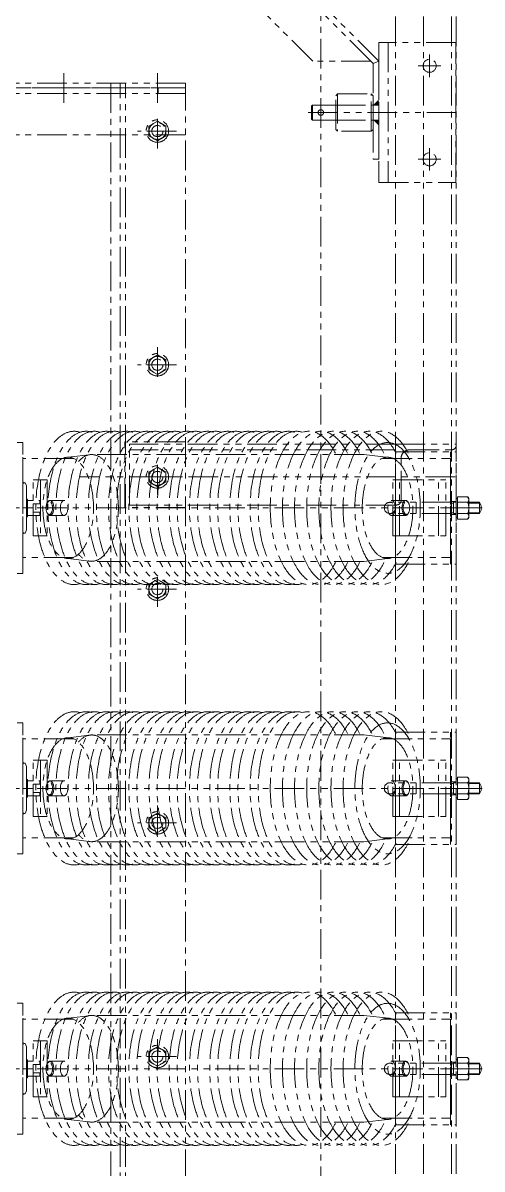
# Model space of a CAD drawing. Header units: millimetres. Extents: x -243837 to -5443, y 40 to 285140.
# Drawn here: x -190829 to -190337, y 79884 to 81110 of the extents above; entities that cross this region are included whole.
import ezdxf

# ---------------------------------------------------------------- set-up
doc = ezdxf.new("R2010")
doc.units = ezdxf.units.MM
doc.linetypes.add('PHANTOM', pattern=[63.5, 31.75, -6.35, 6.35, -6.35, 6.35, -6.35])
doc.layers.add('PHANTAM', color=21, linetype='PHANTOM', lineweight=0)
doc.layers.add('R-OBJECT', color=2, linetype='Continuous', lineweight=20)

# ---------------------------------------------------------------- blocks, each defined once
blk = doc.blocks.new('DDFDFDFFSDF')
at = {"layer": 'PHANTAM'}
for p, q in [((500, -210.9, 165.9), (500, 4894.7, 172.2)), ((580, 574.9, 166.1), (580, 4894.7, 170.8)), ((610, 574.9, 166.1), (610, 4894.7, 170.8)), ((640, 574.9, -0.7), (640, 4894.7, 4)), ((645, 574.9, 166.1), (645, 4894.7, 170.8)), ((562, 4051.4, -51.7), (0, 4613.4, -51.7)), ((553.5, 4051.4, -51.7), (0, 4604.9, -51.7)), ((491.3, 4051.4, -51.7), (0, 4542.6, -51.7)), ((644.5, 4071.4, -51.7), (562, 4071.4, -51.7)), ((562, 4071.4, -51.7), (562, 3921.4, -51.7)), ((572, 4071.4, -51.7), (572, 3921.4, -51.7)), ((644.5, 3921.4, -51.7), (644.5, 4071.4, -51.7)), ((553.5, 4051.4, -51.7), (491.3, 4051.4, -51.7)), ((553.5, 4051.4, -51.7), (556, 4048.9, -51.7)), ((562, 4051.4, -51.7), (556, 4048.9, -51.7)), ((556, 4048.9, -51.7), (556, 3946.4, -51.7)), ((562, 3946.4, -51.7), (562, 4051.4, -51.7)), ((616.5, 4034.3, -51.7), (616.5, 4058.4, -51.7)), ((225, 4006.7, 4810.8), (225, 4043.7, 4810.8)), ((325, 4006.7, 4810.8), (325, 4043.7, 4810.8)), ((628.6, 4046.4, -51.7), (604.4, 4046.4, -51.7)), ((355, 4027.7, 4549.3), (-355, 4027.7, 3998)), ((355, 4027.7, 4824.9), (-355, 4027.7, 4824.9)), ((355, 4022.7, 4549.3), (-355, 4022.7, 3998)), ((-355, 4022.7, 4824.9), (355, 4022.7, 4824.9)), ((225, 4022.7, 4810.8), (225, 4016.7, 4810.8)), ((275, 4027.7, 3889.1), (275, 1154.1, 10120.6)), ((285, 1154.1, 5494), (285, 4027.7, -737.5)), ((291, 1154.1, 3328.3), (291, 4027.7, -2903.2)), ((326, 4022.7, 4810.8), (326, 4016.7, 4810.8)), ((355, 1648.9, 6939.8), (355, 4027.7, 4507)), ((355, 4022.7, 4824.9), (355, 4027.7, 4824.9)), ((355, 4016.7, 3998), (-355, 4016.7, 3998)), ((516, 4014.4, -51.7), (518, 4016.4, -51.7)), ((516, 3978.4, -51.7), (516, 4014.4, -51.7)), ((518, 4016.4, -51.7), (518, 3976.4, -51.7)), ((518, 4016.4, -51.7), (554, 4016.4, -51.7)), ((554, 3976.4, -51.7), (554, 4016.4, -51.7)), ((554, 4016.4, -51.7), (556, 4014.4, -51.7)), ((556, 4014.4, -51.7), (556, 3978.4, -51.7)), ((490, 4003.4, -51.7), (491, 4004.4, -51.7)), ((490, 3989.4, -51.7), (490, 4003.4, -51.7)), ((491, 3988.4, -51.7), (491, 4004.4, -51.7)), ((491, 4004.4, -51.7), (516, 4004.4, -51.7)), ((500, 3985.9, -51.7), (500, 4006.8, -51.7)), ((516, 4004.4, -51.7), (556, 4004.4, -51.7)), ((556, 4004.4, -51.7), (562, 4004.4, -51.7)), ((562, 4004.4, -51.7), (562, 3988.4, -51.7)), ((325, 3987, 3998), (316, 3981.8, 3998)), ((325, 3957.8, 3998), (325, 3993.6, 3998)), ((325, 3987, 3998), (334, 3981.8, 3998)), ((486.6, 3996.4, -51.7), (650.2, 3996.4, -51.7)), ((491, 3988.4, -51.7), (490, 3989.4, -51.7)), ((516, 3988.4, -51.7), (491, 3988.4, -51.7)), ((516, 3988.4, -51.7), (556, 3988.4, -51.7)), ((562, 3988.4, -51.7), (556, 3988.4, -51.7)), ((345.6, 3976.6, 3998), (303.6, 3976.6, 3998)), ((316, 3981.8, 3998), (316, 3971.4, 3998)), ((334, 3981.8, 3998), (334, 3971.4, 3998)), ((518, 3976.4, -51.7), (516, 3978.4, -51.7)), ((554, 3976.4, -51.7), (518, 3976.4, -51.7)), ((556, 3978.4, -51.7), (554, 3976.4, -51.7)), ((355, 3972.7, 3998), (-355, 3972.7, 3998)), ((325, 3966.2, 3998), (316, 3971.4, 3998)), ((325, 3966.2, 3998), (334, 3971.4, 3998)), ((616.5, 3958.4, -51.7), (616.5, 3934.3, -51.7)), ((556, 3946.4, -51.7), (562, 3946.4, -51.7)), ((628.6, 3946.4, -51.7), (604.4, 3946.4, -51.7)), ((562, 3921.4, -51.7), (644.5, 3921.4, -51.7)), ((325, 3745.4, 3998), (325, 3709.6, 3998)), ((325, 3737, 3998), (316, 3731.8, 3998)), ((316, 3721.4, 3998), (316, 3731.8, 3998)), ((325, 3737, 3998), (334, 3731.8, 3998)), ((334, 3721.4, 3998), (334, 3731.8, 3998)), ((345.6, 3726.6, 3998), (303.6, 3726.6, 3998)), ((325, 3716.2, 3998), (316, 3721.4, 3998)), ((325, 3716.2, 3998), (334, 3721.4, 3998)), ((175, 3643.4, 170.3), (181, 3643.4, 170.3)), ((181, 3503.4, 170.3), (181, 3643.4, 170.3)), ((355, 3644, 8473.9), (290, 3644, 8392.1)), ((290, 3574, 5153.4), (290, 3644, 5153.4)), ((254.7, 3630.5, 170.3), (229.5, 3627.6, 170.3)), ((546.2, 3630.5, 170.3), (254.7, 3630.5, 170.3)), ((580, 3641.5, 6713.9), (295, 3641.5, 8384.2)), ((295, 3576.5, 5153.4), (295, 3641.5, 5153.4)), ((580, 3635.5, 6771.8), (295, 3635.5, 8423.2)), ((546.2, 3630.5, 170.3), (573, 3627.5, 170.3)), ((580, 3641.5, 7164.9), (645, 3641.5, 7164.9)), ((580, 3576.5, 7164.9), (580, 3641.5, 7164.9)), ((580, 3626.4, 170.3), (580, 3633.4, 170.3)), ((580, 3633.4, 170.3), (645, 3633.4, 170.3)), ((595, 3635.5, 7164.9), (640, 3635.5, 7164.9)), ((639, 3513.4, 170.3), (639, 3633.4, 170.3)), ((645, 3641.5, 7164.9), (645, 3640.5, 7164.9)), ((645, 3513.4, 170.3), (645, 3633.4, 170.3)), ((181, 3627.6, 170.3), (181, 3519.2, 170.3)), ((235.1, 3626.4, 170.3), (181, 3626.4, 170.3)), ((325, 3587.8, 10178.4), (325, 3623.5, 10178.4)), ((565.9, 3626.4, 170.3), (639, 3626.4, 170.3)), ((580, 3520.4, 170.3), (580, 3626.4, 170.3)), ((586, 3581.5, 7164.9), (586, 3626.5, 7164.9)), ((639, 3626.4, 170.3), (639, 3520.4, 170.3)), ((644, 3606.5, 6676), (241.4, 3606.5, 8210.2)), ((345.6, 3606.5, 10178.4), (303.6, 3606.5, 10178.4)), ((325, 3617, 10178.4), (316, 3611.7, 10178.4)), ((316, 3611.7, 10178.4), (316, 3601.3, 10178.4)), ((325, 3617, 10178.4), (334, 3611.7, 10178.4)), ((334, 3611.7, 10178.4), (334, 3601.3, 10178.4)), ((181, 3601.2, 170.3), (183.1, 3600.4, 170.3)), ((181, 3599.7, 170.3), (183.1, 3600.4, 170.3)), ((181, 3599.7, 170.3), (183.4, 3600.4, 170.3)), ((184.9, 3596.9, 170.3), (183.4, 3600.4, 170.3)), ((184.9, 3581.4, 170.3), (184.9, 3596.9, 170.3)), ((192, 3603.4, 170.3), (200, 3603.4, 170.3)), ((192, 3543.4, 170.3), (192, 3603.4, 170.3)), ((200, 3603.4, 170.3), (206.9, 3603.4, 170.3)), ((200, 3603.4, 170.3), (200, 3543.4, 170.3)), ((206.9, 3603.4, 170.3), (206.9, 3543.4, 170.3)), ((325, 3596.1, 10178.4), (316, 3601.3, 10178.4)), ((325, 3596.1, 10178.4), (334, 3601.3, 10178.4)), ((577.2, 3543.4, 170.3), (577.2, 3603.4, 170.3)), ((577.2, 3603.4, 170.3), (634, 3603.4, 170.3)), ((584.1, 3543.4, 170.3), (584.1, 3603.4, 170.3)), ((626, 3543.4, 170.3), (626, 3603.4, 170.3)), ((634, 3543.4, 170.3), (634, 3603.4, 170.3)), ((186, 3582.9, 170.3), (184.9, 3582.9, 170.3)), ((184.9, 3563.8, 170.3), (184.9, 3582.9, 170.3)), ((186, 3581.4, 170.3), (184.9, 3582.5, 170.3)), ((186, 3580.7, 170.3), (184.9, 3581.8, 170.3)), ((184.9, 3565.4, 170.3), (184.9, 3581.4, 170.3)), ((185.5, 3580.5, 170.3), (184.9, 3581.1, 170.3)), ((186, 3580.5, 170.3), (184.9, 3580.5, 170.3)), ((186, 3582.1, 170.3), (185.2, 3582.9, 170.3)), ((186, 3582.8, 170.3), (185.9, 3582.9, 170.3)), ((186, 3563.8, 170.3), (186, 3582.9, 170.3)), ((186, 3565.4, 170.3), (186, 3581.4, 170.3)), ((192, 3581.4, 170.3), (186, 3581.4, 170.3)), ((199, 3581.4, 170.3), (198, 3581.4, 170.3)), ((198, 3581.4, 170.3), (199, 3581.4, 170.3)), ((199, 3581.4, 170.3), (199, 3577.9, 170.3)), ((200, 3580.4, 170.3), (199, 3581.4, 170.3)), ((199, 3581.4, 170.3), (200, 3580.4, 170.3)), ((199, 3577.9, 170.3), (199, 3581.4, 170.3)), ((225.1, 3581.4, 170.3), (210.1, 3581.4, 170.3)), ((575.8, 3581.4, 170.3), (590.9, 3581.4, 170.3)), ((646.5, 3583.4, 170.3), (645, 3583.4, 170.3)), ((657.2, 3585.4, 170.3), (646.5, 3585.4, 170.3)), ((646.5, 3561.4, 170.3), (646.5, 3585.4, 170.3)), ((657.2, 3585.4, 170.3), (658.5, 3583.2, 170.3)), ((658.5, 3563.6, 170.3), (658.5, 3583.2, 170.3)), ((672.7, 3573.4, 170.3), (-672.7, 3573.4, 170.3)), ((192, 3573.4, 170.3), (181, 3573.4, 170.3)), ((192, 3568.9, 170.3), (192, 3577.9, 170.3)), ((200, 3577.9, 170.3), (192, 3577.9, 170.3)), ((200, 3568.9, 170.3), (192, 3568.9, 170.3)), ((199, 3565.4, 170.3), (199, 3568.9, 170.3)), ((199, 3565.4, 170.3), (199, 3568.9, 170.3)), ((200, 3566.4, 170.3), (200, 3580.4, 170.3)), ((200, 3566.4, 170.3), (200, 3580.4, 170.3)), ((355, 3574, 8478.3), (290, 3574, 8397.6)), ((580, 3576.5, 6713.9), (295, 3576.5, 8384.2)), ((640, 3579.4, 170.3), (574, 3579.4, 170.3)), ((581, 3576.5, 7164.9), (580, 3576.5, 7164.9)), ((581, 3576.5, 7164.9), (580, 3576.5, 7164.9)), ((602, 3567.4, 170.3), (602, 3579.4, 170.3)), ((631.9, 3573.4, 170.3), (655.5, 3573.4, 170.3)), ((634, 3573.4, 170.3), (639, 3573.4, 170.3)), ((645, 3580.4, 170.3), (639, 3580.4, 170.3)), ((645, 3580.4, 170.3), (639, 3580.4, 170.3)), ((640, 3579.4, 170.3), (640, 3567.4, 170.3)), ((642, 3578.6, 170.3), (640, 3578.6, 170.3)), ((642, 3567.4, 170.3), (642, 3579.4, 170.3)), ((645, 3579.4, 170.3), (642, 3579.4, 170.3)), ((657.2, 3579.4, 170.3), (646.5, 3579.4, 170.3)), ((670, 3579.4, 170.3), (658.5, 3579.4, 170.3)), ((670, 3578.6, 170.3), (658.5, 3578.6, 170.3)), ((670, 3567.4, 170.3), (670, 3579.4, 170.3)), ((186, 3566.3, 170.3), (184.9, 3566.3, 170.3)), ((186, 3565.1, 170.3), (184.9, 3566.2, 170.3)), ((186, 3564.4, 170.3), (184.9, 3565.5, 170.3)), ((184.9, 3549.9, 170.3), (184.9, 3565.4, 170.3)), ((185.9, 3563.8, 170.3), (184.9, 3564.8, 170.3)), ((185.2, 3563.8, 170.3), (184.9, 3564.1, 170.3)), ((186, 3563.8, 170.3), (184.9, 3563.8, 170.3)), ((186, 3565.9, 170.3), (185.6, 3566.3, 170.3)), ((192, 3565.4, 170.3), (186, 3565.4, 170.3)), ((192, 3565.4, 170.3), (200, 3565.4, 170.3)), ((199, 3565.4, 170.3), (198, 3565.4, 170.3)), ((198, 3565.4, 170.3), (199, 3565.4, 170.3)), ((200, 3566.4, 170.3), (199, 3565.4, 170.3)), ((200, 3566.4, 170.3), (199, 3565.4, 170.3)), ((199, 3565.4, 170.3), (200, 3566.4, 170.3)), ((225.1, 3565.4, 170.3), (210.1, 3565.4, 170.3)), ((640, 3567.4, 170.3), (574, 3567.4, 170.3)), ((575.8, 3565.4, 170.3), (590.9, 3565.4, 170.3)), ((580, 3559.4, 170.3), (580, 3563.4, 170.3)), ((580, 3553.4, 170.3), (580, 3559.4, 170.3)), ((645, 3566.4, 170.3), (638.8, 3566.4, 170.3)), ((645, 3566.4, 170.3), (639, 3566.4, 170.3)), ((642, 3568.1, 170.3), (640, 3568.1, 170.3)), ((645, 3567.4, 170.3), (642, 3567.4, 170.3)), ((646.5, 3563.4, 170.3), (645, 3563.4, 170.3)), ((657.2, 3567.4, 170.3), (646.5, 3567.4, 170.3)), ((657.2, 3561.4, 170.3), (646.5, 3561.4, 170.3)), ((657.2, 3561.4, 170.3), (658.5, 3563.6, 170.3)), ((670, 3568.1, 170.3), (657.6, 3568.1, 170.3)), ((670, 3567.4, 170.3), (658.5, 3567.4, 170.3)), ((181, 3547.1, 170.3), (183.4, 3546.4, 170.3)), ((181, 3547, 170.3), (183.1, 3546.4, 170.3)), ((181, 3545.6, 170.3), (183.1, 3546.4, 170.3)), ((184.9, 3549.9, 170.3), (183.4, 3546.4, 170.3)), ((200, 3543.4, 170.3), (192, 3543.4, 170.3)), ((200, 3543.4, 170.3), (206.9, 3543.4, 170.3)), ((577.2, 3543.4, 170.3), (634, 3543.4, 170.3)), ((235.1, 3520.4, 170.3), (181, 3520.4, 170.3)), ((254.7, 3516.2, 170.3), (229.5, 3519.2, 170.3)), ((546.2, 3516.2, 170.3), (571.5, 3519.2, 170.3)), ((565.9, 3520.4, 170.3), (639, 3520.4, 170.3)), ((580, 3513.4, 170.3), (580, 3520.4, 170.3)), ((546.2, 3516.2, 170.3), (254.7, 3516.2, 170.3)), ((580, 3513.4, 170.3), (645, 3513.4, 170.3)), ((175, 3503.4, 170.3), (181, 3503.4, 170.3)), ((325, 3496.9, 3998), (316, 3491.7, 3998)), ((325, 3467.7, 3998), (325, 3503.4, 3998)), ((325, 3496.9, 3998), (334, 3491.7, 3998)), ((345.6, 3486.5, 3998), (303.6, 3486.5, 3998)), ((316, 3491.7, 3998), (316, 3481.2, 3998)), ((334, 3491.7, 3998), (334, 3481.2, 3998)), ((325, 3476, 3998), (316, 3481.2, 3998)), ((325, 3476, 3998), (334, 3481.2, 3998)), ((175, 3343.4, 170.3), (181, 3343.4, 170.3)), ((181, 3203.4, 170.3), (181, 3343.4, 170.3)), ((181, 3327.6, 170.3), (181, 3219.2, 170.3)), ((235.1, 3326.4, 170.3), (181, 3326.4, 170.3)), ((254.7, 3330.5, 170.3), (229.5, 3327.6, 170.3)), ((546.2, 3330.5, 170.3), (254.7, 3330.5, 170.3)), ((546.2, 3330.5, 170.3), (573, 3327.5, 170.3)), ((565.9, 3326.4, 170.3), (639, 3326.4, 170.3)), ((580, 3326.4, 170.3), (580, 3333.4, 170.3)), ((580, 3333.4, 170.3), (645, 3333.4, 170.3)), ((580, 3220.4, 170.3), (580, 3326.4, 170.3)), ((639, 3213.4, 170.3), (639, 3333.4, 170.3)), ((639, 3326.4, 170.3), (639, 3220.4, 170.3)), ((645, 3213.4, 170.3), (645, 3333.4, 170.3)), ((181, 3301.2, 170.3), (183.1, 3300.4, 170.3)), ((181, 3299.7, 170.3), (183.1, 3300.4, 170.3)), ((181, 3299.7, 170.3), (183.4, 3300.4, 170.3)), ((184.9, 3296.9, 170.3), (183.4, 3300.4, 170.3)), ((192, 3303.4, 170.3), (200, 3303.4, 170.3)), ((192, 3243.4, 170.3), (192, 3303.4, 170.3)), ((200, 3303.4, 170.3), (206.9, 3303.4, 170.3)), ((200, 3303.4, 170.3), (200, 3243.4, 170.3)), ((206.9, 3303.4, 170.3), (206.9, 3243.4, 170.3)), ((577.2, 3243.4, 170.3), (577.2, 3303.4, 170.3)), ((577.2, 3303.4, 170.3), (634, 3303.4, 170.3)), ((584.1, 3243.4, 170.3), (584.1, 3303.4, 170.3)), ((626, 3243.4, 170.3), (626, 3303.4, 170.3)), ((634, 3243.4, 170.3), (634, 3303.4, 170.3)), ((184.9, 3281.4, 170.3), (184.9, 3296.9, 170.3)), ((186, 3282.9, 170.3), (184.9, 3282.9, 170.3)), ((184.9, 3263.8, 170.3), (184.9, 3282.9, 170.3)), ((186, 3281.6, 170.3), (184.9, 3282.7, 170.3)), ((186, 3280.9, 170.3), (184.9, 3282, 170.3)), ((184.9, 3265.4, 170.3), (184.9, 3281.4, 170.3)), ((185.7, 3280.5, 170.3), (184.9, 3281.3, 170.3)), ((185, 3280.5, 170.3), (184.9, 3280.6, 170.3)), ((186, 3280.5, 170.3), (184.9, 3280.5, 170.3)), ((186, 3282.3, 170.3), (185.4, 3282.9, 170.3)), ((186, 3263.8, 170.3), (186, 3282.9, 170.3)), ((186, 3265.4, 170.3), (186, 3281.4, 170.3)), ((192, 3281.4, 170.3), (186, 3281.4, 170.3)), ((192, 3268.9, 170.3), (192, 3277.9, 170.3)), ((200, 3277.9, 170.3), (192, 3277.9, 170.3)), ((199, 3281.4, 170.3), (198, 3281.4, 170.3)), ((198, 3281.4, 170.3), (199, 3281.4, 170.3)), ((199, 3281.4, 170.3), (199, 3277.9, 170.3)), ((200, 3280.4, 170.3), (199, 3281.4, 170.3)), ((199, 3281.4, 170.3), (200, 3280.4, 170.3)), ((199, 3277.9, 170.3), (199, 3281.4, 170.3)), ((200, 3266.4, 170.3), (200, 3280.4, 170.3)), ((200, 3266.4, 170.3), (200, 3280.4, 170.3)), ((225.1, 3281.4, 170.3), (210.1, 3281.4, 170.3)), ((640, 3279.4, 170.3), (574, 3279.4, 170.3)), ((575.8, 3281.4, 170.3), (590.9, 3281.4, 170.3)), ((602, 3267.4, 170.3), (602, 3279.4, 170.3)), ((645, 3280.4, 170.3), (639, 3280.4, 170.3)), ((645, 3280.4, 170.3), (639, 3280.4, 170.3)), ((640, 3279.4, 170.3), (640, 3267.4, 170.3)), ((642, 3278.6, 170.3), (640, 3278.6, 170.3)), ((642, 3267.4, 170.3), (642, 3279.4, 170.3)), ((645, 3279.4, 170.3), (642, 3279.4, 170.3)), ((646.5, 3283.4, 170.3), (645, 3283.4, 170.3)), ((657.2, 3285.4, 170.3), (646.5, 3285.4, 170.3)), ((646.5, 3261.4, 170.3), (646.5, 3285.4, 170.3)), ((657.2, 3279.4, 170.3), (646.5, 3279.4, 170.3)), ((657.2, 3285.4, 170.3), (658.5, 3283.2, 170.3)), ((658.5, 3263.6, 170.3), (658.5, 3283.2, 170.3)), ((670, 3279.4, 170.3), (658.5, 3279.4, 170.3)), ((670, 3278.6, 170.3), (658.5, 3278.6, 170.3)), ((670, 3267.4, 170.3), (670, 3279.4, 170.3)), ((672.7, 3273.4, 170.3), (-672.7, 3273.4, 170.3)), ((192, 3273.4, 170.3), (181, 3273.4, 170.3)), ((186, 3266.3, 170.3), (184.9, 3266.3, 170.3)), ((186, 3264.6, 170.3), (184.9, 3265.7, 170.3)), ((184.9, 3249.9, 170.3), (184.9, 3265.4, 170.3)), ((186, 3263.9, 170.3), (184.9, 3265, 170.3)), ((185.4, 3263.8, 170.3), (184.9, 3264.3, 170.3)), ((186, 3263.8, 170.3), (184.9, 3263.8, 170.3)), ((186, 3265.3, 170.3), (185, 3266.3, 170.3)), ((186, 3266, 170.3), (185.7, 3266.3, 170.3)), ((192, 3265.4, 170.3), (186, 3265.4, 170.3)), ((200, 3268.9, 170.3), (192, 3268.9, 170.3)), ((192, 3265.4, 170.3), (200, 3265.4, 170.3)), ((199, 3265.4, 170.3), (198, 3265.4, 170.3)), ((198, 3265.4, 170.3), (199, 3265.4, 170.3)), ((199, 3265.4, 170.3), (199, 3268.9, 170.3)), ((199, 3265.4, 170.3), (199, 3268.9, 170.3)), ((200, 3266.4, 170.3), (199, 3265.4, 170.3)), ((200, 3266.4, 170.3), (199, 3265.4, 170.3)), ((199, 3265.4, 170.3), (200, 3266.4, 170.3)), ((225.1, 3265.4, 170.3), (210.1, 3265.4, 170.3)), ((640, 3267.4, 170.3), (574, 3267.4, 170.3)), ((575.8, 3265.4, 170.3), (590.9, 3265.4, 170.3)), ((580, 3259.4, 170.3), (580, 3263.4, 170.3)), ((631.9, 3273.4, 170.3), (655.5, 3273.4, 170.3)), ((634, 3273.4, 170.3), (639, 3273.4, 170.3)), ((645, 3266.4, 170.3), (638.8, 3266.4, 170.3)), ((645, 3266.4, 170.3), (639, 3266.4, 170.3)), ((642, 3268.1, 170.3), (640, 3268.1, 170.3)), ((645, 3267.4, 170.3), (642, 3267.4, 170.3)), ((646.5, 3263.4, 170.3), (645, 3263.4, 170.3)), ((657.2, 3267.4, 170.3), (646.5, 3267.4, 170.3)), ((657.2, 3261.4, 170.3), (658.5, 3263.6, 170.3)), ((670, 3268.1, 170.3), (657.6, 3268.1, 170.3)), ((670, 3267.4, 170.3), (658.5, 3267.4, 170.3)), ((184.9, 3249.9, 170.3), (183.4, 3246.4, 170.3)), ((325, 3255.2, 3998), (325, 3219.5, 3998)), ((580, 3253.4, 170.3), (580, 3259.4, 170.3)), ((657.2, 3261.4, 170.3), (646.5, 3261.4, 170.3)), ((181, 3247.1, 170.3), (183.4, 3246.4, 170.3)), ((181, 3247, 170.3), (183.1, 3246.4, 170.3)), ((181, 3245.6, 170.3), (183.1, 3246.4, 170.3)), ((200, 3243.4, 170.3), (192, 3243.4, 170.3)), ((200, 3243.4, 170.3), (206.9, 3243.4, 170.3)), ((325, 3246.9, 3998), (316, 3241.7, 3998)), ((316, 3231.2, 3998), (316, 3241.7, 3998)), ((325, 3246.9, 3998), (334, 3241.7, 3998)), ((334, 3231.2, 3998), (334, 3241.7, 3998)), ((577.2, 3243.4, 170.3), (634, 3243.4, 170.3)), ((345.6, 3236.5, 3998), (303.6, 3236.5, 3998)), ((325, 3226, 3998), (316, 3231.2, 3998)), ((325, 3226, 3998), (334, 3231.2, 3998)), ((235.1, 3220.4, 170.3), (181, 3220.4, 170.3)), ((254.7, 3216.2, 170.3), (229.5, 3219.2, 170.3)), ((546.2, 3216.2, 170.3), (254.7, 3216.2, 170.3)), ((546.2, 3216.2, 170.3), (571.5, 3219.2, 170.3)), ((565.9, 3220.4, 170.3), (639, 3220.4, 170.3)), ((580, 3213.4, 170.3), (580, 3220.4, 170.3)), ((580, 3213.4, 170.3), (645, 3213.4, 170.3)), ((175, 3203.4, 170.3), (181, 3203.4, 170.3)), ((175, 3043.4, 170.3), (181, 3043.4, 170.3)), ((181, 2903.4, 170.3), (181, 3043.4, 170.3)), ((254.7, 3030.5, 170.3), (229.5, 3027.6, 170.3)), ((546.2, 3030.5, 170.3), (254.7, 3030.5, 170.3)), ((546.2, 3030.5, 170.3), (573, 3027.5, 170.3)), ((580, 3026.4, 170.3), (580, 3033.4, 170.3)), ((580, 3033.4, 170.3), (645, 3033.4, 170.3)), ((639, 2913.4, 170.3), (639, 3033.4, 170.3)), ((645, 2913.4, 170.3), (645, 3033.4, 170.3)), ((181, 3027.6, 170.3), (181, 2919.2, 170.3)), ((235.1, 3026.4, 170.3), (181, 3026.4, 170.3)), ((565.9, 3026.4, 170.3), (639, 3026.4, 170.3)), ((580, 2920.4, 170.3), (580, 3026.4, 170.3)), ((639, 3026.4, 170.3), (639, 2920.4, 170.3)), ((325, 3005.2, 3998), (325, 2969.5, 3998)), ((181, 3001.2, 170.3), (183.1, 3000.4, 170.3)), ((181, 2999.7, 170.3), (183.1, 3000.4, 170.3)), ((181, 2999.7, 170.3), (183.4, 3000.4, 170.3)), ((184.9, 2996.9, 170.3), (183.4, 3000.4, 170.3)), ((184.9, 2981.4, 170.3), (184.9, 2996.9, 170.3)), ((192, 3003.4, 170.3), (200, 3003.4, 170.3)), ((192, 2943.4, 170.3), (192, 3003.4, 170.3)), ((200, 3003.4, 170.3), (206.9, 3003.4, 170.3)), ((200, 3003.4, 170.3), (200, 2943.4, 170.3)), ((206.9, 3003.4, 170.3), (206.9, 2943.4, 170.3)), ((325, 2996.9, 3998), (316, 2991.7, 3998)), ((325, 2996.9, 3998), (334, 2991.7, 3998)), ((577.2, 2943.4, 170.3), (577.2, 3003.4, 170.3)), ((577.2, 3003.4, 170.3), (634, 3003.4, 170.3)), ((584.1, 2943.4, 170.3), (584.1, 3003.4, 170.3)), ((626, 2943.4, 170.3), (626, 3003.4, 170.3)), ((634, 2943.4, 170.3), (634, 3003.4, 170.3)), ((186, 2982.9, 170.3), (184.9, 2982.9, 170.3)), ((184.9, 2963.8, 170.3), (184.9, 2982.9, 170.3)), ((186, 2981.8, 170.3), (184.9, 2982.9, 170.3)), ((186, 2981.1, 170.3), (184.9, 2982.2, 170.3)), ((185.9, 2980.5, 170.3), (184.9, 2981.5, 170.3)), ((184.9, 2965.4, 170.3), (184.9, 2981.4, 170.3)), ((185.2, 2980.5, 170.3), (184.9, 2980.8, 170.3)), ((186, 2980.5, 170.3), (184.9, 2980.5, 170.3)), ((186, 2982.5, 170.3), (185.5, 2982.9, 170.3)), ((186, 2963.8, 170.3), (186, 2982.9, 170.3)), ((186, 2965.4, 170.3), (186, 2981.4, 170.3)), ((192, 2981.4, 170.3), (186, 2981.4, 170.3)), ((199, 2981.4, 170.3), (198, 2981.4, 170.3)), ((198, 2981.4, 170.3), (199, 2981.4, 170.3)), ((199, 2981.4, 170.3), (199, 2977.9, 170.3)), ((200, 2980.4, 170.3), (199, 2981.4, 170.3)), ((199, 2981.4, 170.3), (200, 2980.4, 170.3)), ((199, 2977.9, 170.3), (199, 2981.4, 170.3)), ((200, 2966.4, 170.3), (200, 2980.4, 170.3)), ((200, 2966.4, 170.3), (200, 2980.4, 170.3)), ((225.1, 2981.4, 170.3), (210.1, 2981.4, 170.3)), ((345.6, 2986.5, 3998), (303.6, 2986.5, 3998)), ((316, 2981.2, 3998), (316, 2991.7, 3998)), ((325, 2976, 3998), (316, 2981.2, 3998)), ((325, 2976, 3998), (334, 2981.2, 3998)), ((334, 2981.2, 3998), (334, 2991.7, 3998)), ((575.8, 2981.4, 170.3), (590.9, 2981.4, 170.3)), ((645, 2980.4, 170.3), (639, 2980.4, 170.3)), ((645, 2980.4, 170.3), (639, 2980.4, 170.3)), ((646.5, 2983.4, 170.3), (645, 2983.4, 170.3)), ((657.2, 2985.4, 170.3), (646.5, 2985.4, 170.3)), ((646.5, 2961.4, 170.3), (646.5, 2985.4, 170.3)), ((657.2, 2985.4, 170.3), (658.5, 2983.2, 170.3)), ((658.5, 2963.6, 170.3), (658.5, 2983.2, 170.3)), ((672.7, 2973.4, 170.3), (-672.7, 2973.4, 170.3)), ((192, 2973.4, 170.3), (181, 2973.4, 170.3)), ((192, 2968.9, 170.3), (192, 2977.9, 170.3)), ((200, 2977.9, 170.3), (192, 2977.9, 170.3)), ((200, 2968.9, 170.3), (192, 2968.9, 170.3)), ((199, 2965.4, 170.3), (199, 2968.9, 170.3)), ((199, 2965.4, 170.3), (199, 2968.9, 170.3)), ((640, 2979.4, 170.3), (574, 2979.4, 170.3)), ((640, 2967.4, 170.3), (574, 2967.4, 170.3)), ((602, 2967.4, 170.3), (602, 2979.4, 170.3)), ((631.9, 2973.4, 170.3), (655.5, 2973.4, 170.3)), ((634, 2973.4, 170.3), (639, 2973.4, 170.3)), ((640, 2979.4, 170.3), (640, 2967.4, 170.3)), ((642, 2978.6, 170.3), (640, 2978.6, 170.3)), ((642, 2968.1, 170.3), (640, 2968.1, 170.3)), ((642, 2967.4, 170.3), (642, 2979.4, 170.3)), ((645, 2979.4, 170.3), (642, 2979.4, 170.3)), ((645, 2967.4, 170.3), (642, 2967.4, 170.3)), ((657.2, 2979.4, 170.3), (646.5, 2979.4, 170.3)), ((657.2, 2967.4, 170.3), (646.5, 2967.4, 170.3)), ((670, 2968.1, 170.3), (657.6, 2968.1, 170.3)), ((670, 2979.4, 170.3), (658.5, 2979.4, 170.3)), ((670, 2978.6, 170.3), (658.5, 2978.6, 170.3)), ((670, 2967.4, 170.3), (658.5, 2967.4, 170.3)), ((670, 2967.4, 170.3), (670, 2979.4, 170.3)), ((186, 2966.3, 170.3), (184.9, 2966.3, 170.3)), ((186, 2964.8, 170.3), (184.9, 2965.9, 170.3)), ((184.9, 2949.9, 170.3), (184.9, 2965.4, 170.3)), ((186, 2964.1, 170.3), (184.9, 2965.2, 170.3)), ((185.6, 2963.8, 170.3), (184.9, 2964.5, 170.3)), ((186, 2963.8, 170.3), (184.9, 2963.8, 170.3)), ((186, 2965.5, 170.3), (185.2, 2966.3, 170.3)), ((186, 2966.2, 170.3), (185.9, 2966.3, 170.3)), ((192, 2965.4, 170.3), (186, 2965.4, 170.3)), ((192, 2965.4, 170.3), (200, 2965.4, 170.3)), ((199, 2965.4, 170.3), (198, 2965.4, 170.3)), ((198, 2965.4, 170.3), (199, 2965.4, 170.3)), ((200, 2966.4, 170.3), (199, 2965.4, 170.3)), ((200, 2966.4, 170.3), (199, 2965.4, 170.3)), ((199, 2965.4, 170.3), (200, 2966.4, 170.3)), ((225.1, 2965.4, 170.3), (210.1, 2965.4, 170.3)), ((575.8, 2965.4, 170.3), (590.9, 2965.4, 170.3)), ((580, 2959.4, 170.3), (580, 2963.4, 170.3)), ((580, 2953.4, 170.3), (580, 2959.4, 170.3)), ((645, 2966.4, 170.3), (638.8, 2966.4, 170.3)), ((645, 2966.4, 170.3), (639, 2966.4, 170.3)), ((646.5, 2963.4, 170.3), (645, 2963.4, 170.3)), ((657.2, 2961.4, 170.3), (646.5, 2961.4, 170.3)), ((657.2, 2961.4, 170.3), (658.5, 2963.6, 170.3)), ((181, 2947.1, 170.3), (183.4, 2946.4, 170.3)), ((181, 2947, 170.3), (183.1, 2946.4, 170.3)), ((181, 2945.6, 170.3), (183.1, 2946.4, 170.3)), ((184.9, 2949.9, 170.3), (183.4, 2946.4, 170.3)), ((200, 2943.4, 170.3), (192, 2943.4, 170.3)), ((200, 2943.4, 170.3), (206.9, 2943.4, 170.3)), ((577.2, 2943.4, 170.3), (634, 2943.4, 170.3)), ((235.1, 2920.4, 170.3), (181, 2920.4, 170.3)), ((254.7, 2916.2, 170.3), (229.5, 2919.2, 170.3)), ((546.2, 2916.2, 170.3), (571.5, 2919.2, 170.3)), ((565.9, 2920.4, 170.3), (639, 2920.4, 170.3)), ((580, 2913.4, 170.3), (580, 2920.4, 170.3)), ((546.2, 2916.2, 170.3), (254.7, 2916.2, 170.3)), ((580, 2913.4, 170.3), (645, 2913.4, 170.3)), ((175, 2903.4, 170.3), (181, 2903.4, 170.3))]:
    blk.add_line(p, q, dxfattribs=at)
for centre, radius in [((616.5, 4046.4, -51.7), 7), ((500, 3996.4, -51.7), 3), ((325, 3976.6, 3998), 12), ((325, 3976.6, 3998), 6), ((616.5, 3946.4, -51.7), 7), ((325, 3726.6, 3998), 12), ((325, 3726.6, 3998), 6), ((325, 3606.5, 10178.4), 12), ((325, 3606.5, 10178.4), 6), ((574, 3573.4, 170.3), 6), ((325, 3486.5, 3998), 12), ((325, 3486.5, 3998), 6), ((574, 3273.4, 170.3), 6), ((325, 3236.5, 3998), 12), ((325, 3236.5, 3998), 6), ((325, 2986.5, 3998), 12), ((325, 2986.5, 3998), 6), ((574, 2973.4, 170.3), 6)]:
    blk.add_circle(centre, radius, dxfattribs=at)
for centre, radius, start, end in [((595, 3626.5, 7164.9), 9, 90, 180), ((640, 3640.5, 7164.9), 5, 270, 0), ((581, 3581.5, 7164.9), 5, 270, 0), ((654.3, 3582.4, 170.3), 4.24, 315, 45), ((643.5, 3573.4, 170.3), 15, 336.4634, 23.5366), ((660.9, 3573.4, 170.3), 10.9, 326.6036, 33.3964), ((654.3, 3564.4, 170.3), 4.24, 315, 45), ((654.3, 3282.4, 170.3), 4.24, 315, 45), ((643.5, 3273.4, 170.3), 15, 336.4634, 23.5366), ((660.9, 3273.4, 170.3), 10.9, 326.6036, 33.3964), ((654.3, 3264.4, 170.3), 4.24, 315, 45), ((654.3, 2982.4, 170.3), 4.24, 315, 45), ((643.5, 2973.4, 170.3), 15, 336.4634, 23.5366), ((654.3, 2964.4, 170.3), 4.24, 315, 45), ((660.9, 2973.4, 170.3), 10.9, 326.6036, 33.3964)]:
    blk.add_arc(centre, radius, start, end, dxfattribs=at)
for centre, major_axis, ratio in [((325, 3976.6, 3998), (6.39, -6.39), 1), ((571.5, 3573.4, 170.3), (0, 70), 0.5), ((571.5, 3573.4, 170.3), (0, 54.2), 0.5), ((325, 3606.5, 10178.4), (6.39, -6.39), 1), ((575.8, 3573.4, 170.3), (0, 8), 0.5), ((591.7, 3573.4, 170.3), (0, 7), 0.5), ((325, 3486.5, 3998), (6.39, -6.39), 1), ((571.5, 3273.4, 170.3), (0, 70), 0.5), ((571.5, 3273.4, 170.3), (0, 54.2), 0.5), ((575.8, 3273.4, 170.3), (0, 8), 0.5), ((591.7, 3273.4, 170.3), (0, 7), 0.5), ((571.5, 2973.4, 170.3), (0, 70), 0.5), ((571.5, 2973.4, 170.3), (0, 54.2), 0.5), ((575.8, 2973.4, 170.3), (0, 8), 0.5), ((591.7, 2973.4, 170.3), (0, 7), 0.5)]:
    blk.add_ellipse(centre, major_axis=major_axis, ratio=ratio, dxfattribs=at)
at = {"layer": 'PHANTAM', "extrusion": (0, 0, -1)}
for centre, major_axis, ratio in [((325, 3726.6, 3998), (6.39, 6.39), 1), ((229.5, 3573.4, 170.3), (0, 54.2), 0.5), ((225.1, 3573.4, 170.3), (0, 8), 0.5), ((209.2, 3573.4, 170.3), (0, 7), 0.5), ((229.5, 3273.4, 170.3), (0, 54.2), 0.5), ((209.2, 3273.4, 170.3), (0, 7), 0.5), ((225.1, 3273.4, 170.3), (0, 8), 0.5), ((325, 3236.5, 3998), (6.39, 6.39), 1), ((229.5, 2973.4, 170.3), (0, 54.2), 0.5), ((325, 2986.5, 3998), (6.39, 6.39), 1), ((209.2, 2973.4, 170.3), (0, 7), 0.5), ((225.1, 2973.4, 170.3), (0, 8), 0.5)]:
    blk.add_ellipse(centre, major_axis=major_axis, ratio=ratio, dxfattribs=at)
at = {"layer": 'PHANTAM'}
for centre, major_axis, start_param, end_param in [((235.8, 3573.4, 170.3), (0, 82), 6.124096, 9.583867), ((248.8, 3573.4, 170.3), (0, 82), 6.124096, 9.583867), ((257.4, 3573.4, 170.3), (0, 82), 6.124096, 9.583867), ((270.4, 3573.4, 170.3), (0, 82), 6.124096, 9.583867), ((279.1, 3573.4, 170.3), (0, 82), 6.124096, 9.583867), ((292.1, 3573.4, 170.3), (0, 82), 6.124096, 9.583867), ((300.7, 3573.4, 170.3), (0, 82), 6.124096, 9.583867), ((313.7, 3573.4, 170.3), (0, 82), 6.124096, 9.583867), ((322.4, 3573.4, 170.3), (0, 82), 6.124096, 9.583867), ((335.4, 3573.4, 170.3), (0, 82), 6.124096, 9.583867), ((344, 3573.4, 170.3), (0, 82), 6.124096, 9.583867), ((357, 3573.4, 170.3), (0, 82), 6.124096, 9.583867), ((365.7, 3573.4, 170.3), (0, 82), 6.124096, 9.583867), ((378.7, 3573.4, 170.3), (0, 82), 6.124096, 9.583867), ((387.3, 3573.4, 170.3), (0, 82), 6.124096, 9.583867), ((400.3, 3573.4, 170.3), (0, 82), 6.124096, 9.583867), ((409, 3573.4, 170.3), (0, 82), 6.124096, 9.583867), ((422, 3573.4, 170.3), (0, 82), 6.124096, 9.583867), ((430.6, 3573.4, 170.3), (0, 82), 6.124096, 9.583867), ((443.6, 3573.4, 170.3), (0, 82), 6.124096, 9.583867), ((452.3, 3573.4, 170.3), (0, 82), 6.124096, 9.583867), ((465.3, 3573.4, 170.3), (0, 82), 6.124096, 9.583867), ((473.9, 3573.4, 170.3), (0, 82), 6.124096, 9.583867), ((486.9, 3573.4, 170.3), (0, 82), 5.507893, 10.200071), ((499.9, 3573.4, 170.3), (0, 82), 5.507893, 10.200071), ((512.9, 3573.4, 170.3), (0, 82), 5.507893, 10.200071), ((525.9, 3573.4, 170.3), (0, 82), 5.507893, 10.200071), ((538.9, 3573.4, 170.3), (0, 82), 5.507893, 10.200071), ((551.9, 3573.4, 170.3), (0, 82), 5.507893, 10.200071), ((564.9, 3573.4, 170.3), (0, 82), 5.507893, 10.200071), ((590.9, 3573.4, 170.3), (0, 8), 5.576234, 10.13173), ((486.9, 3273.4, 170.3), (0, 82), 5.507893, 10.200071), ((499.9, 3273.4, 170.3), (0, 82), 5.507893, 10.200071), ((512.9, 3273.4, 170.3), (0, 82), 5.507893, 10.200071), ((525.9, 3273.4, 170.3), (0, 82), 5.507893, 10.200071), ((538.9, 3273.4, 170.3), (0, 82), 5.507893, 10.200071), ((551.9, 3273.4, 170.3), (0, 82), 5.507893, 10.200071), ((564.9, 3273.4, 170.3), (0, 82), 5.507893, 10.200071), ((235.8, 3273.4, 170.3), (0, 82), 6.124096, 9.583867), ((248.8, 3273.4, 170.3), (0, 82), 6.124096, 9.583867), ((257.4, 3273.4, 170.3), (0, 82), 6.124096, 9.583867), ((270.4, 3273.4, 170.3), (0, 82), 6.124096, 9.583867), ((279.1, 3273.4, 170.3), (0, 82), 6.124096, 9.583867), ((292.1, 3273.4, 170.3), (0, 82), 6.124096, 9.583867), ((300.7, 3273.4, 170.3), (0, 82), 6.124096, 9.583867), ((313.7, 3273.4, 170.3), (0, 82), 6.124096, 9.583867), ((322.4, 3273.4, 170.3), (0, 82), 6.124096, 9.583867), ((335.4, 3273.4, 170.3), (0, 82), 6.124096, 9.583867), ((344, 3273.4, 170.3), (0, 82), 6.124096, 9.583867), ((357, 3273.4, 170.3), (0, 82), 6.124096, 9.583867), ((365.7, 3273.4, 170.3), (0, 82), 6.124096, 9.583867), ((378.7, 3273.4, 170.3), (0, 82), 6.124096, 9.583867), ((387.3, 3273.4, 170.3), (0, 82), 6.124096, 9.583867), ((400.3, 3273.4, 170.3), (0, 82), 6.124096, 9.583867), ((409, 3273.4, 170.3), (0, 82), 6.124096, 9.583867), ((422, 3273.4, 170.3), (0, 82), 6.124096, 9.583867), ((430.6, 3273.4, 170.3), (0, 82), 6.124096, 9.583867), ((443.6, 3273.4, 170.3), (0, 82), 6.124096, 9.583867), ((452.3, 3273.4, 170.3), (0, 82), 6.124096, 9.583867), ((465.3, 3273.4, 170.3), (0, 82), 6.124096, 9.583867), ((473.9, 3273.4, 170.3), (0, 82), 6.124096, 9.583867), ((590.9, 3273.4, 170.3), (0, 8), 5.576234, 10.13173), ((235.8, 2973.4, 170.3), (0, 82), 6.124096, 9.583867), ((248.8, 2973.4, 170.3), (0, 82), 6.124096, 9.583867), ((257.4, 2973.4, 170.3), (0, 82), 6.124096, 9.583867), ((270.4, 2973.4, 170.3), (0, 82), 6.124096, 9.583867), ((279.1, 2973.4, 170.3), (0, 82), 6.124096, 9.583867), ((292.1, 2973.4, 170.3), (0, 82), 6.124096, 9.583867), ((300.7, 2973.4, 170.3), (0, 82), 6.124096, 9.583867), ((313.7, 2973.4, 170.3), (0, 82), 6.124096, 9.583867), ((322.4, 2973.4, 170.3), (0, 82), 6.124096, 9.583867), ((335.4, 2973.4, 170.3), (0, 82), 6.124096, 9.583867), ((344, 2973.4, 170.3), (0, 82), 6.124096, 9.583867), ((357, 2973.4, 170.3), (0, 82), 6.124096, 9.583867), ((365.7, 2973.4, 170.3), (0, 82), 6.124096, 9.583867), ((378.7, 2973.4, 170.3), (0, 82), 6.124096, 9.583867), ((387.3, 2973.4, 170.3), (0, 82), 6.124096, 9.583867), ((400.3, 2973.4, 170.3), (0, 82), 6.124096, 9.583867), ((409, 2973.4, 170.3), (0, 82), 6.124096, 9.583867), ((422, 2973.4, 170.3), (0, 82), 6.124096, 9.583867), ((430.6, 2973.4, 170.3), (0, 82), 6.124096, 9.583867), ((443.6, 2973.4, 170.3), (0, 82), 6.124096, 9.583867), ((452.3, 2973.4, 170.3), (0, 82), 6.124096, 9.583867), ((465.3, 2973.4, 170.3), (0, 82), 6.124096, 9.583867), ((473.9, 2973.4, 170.3), (0, 82), 6.124096, 9.583867), ((486.9, 2973.4, 170.3), (0, 82), 5.507893, 10.200071), ((499.9, 2973.4, 170.3), (0, 82), 5.507893, 10.200071), ((512.9, 2973.4, 170.3), (0, 82), 5.507893, 10.200071), ((525.9, 2973.4, 170.3), (0, 82), 5.507893, 10.200071), ((538.9, 2973.4, 170.3), (0, 82), 5.507893, 10.200071), ((551.9, 2973.4, 170.3), (0, 82), 5.507893, 10.200071), ((564.9, 2973.4, 170.3), (0, 82), 5.507893, 10.200071), ((590.9, 2973.4, 170.3), (0, 8), 5.576234, 10.13173)]:
    blk.add_ellipse(centre, major_axis=major_axis, ratio=0.5, start_param=start_param, end_param=end_param, dxfattribs=at)
at = {"layer": 'PHANTAM', "extrusion": (0, 0, -1)}
for centre, major_axis, start_param, end_param in [((254.7, 3573.4, 170.3), (0, 57.1), 5.761132, 9.946831), ((210.1, 3573.4, 170.3), (0, 8), 5.576234, 10.13173), ((254.7, 3273.4, 170.3), (0, 57.1), 5.761132, 9.946831), ((210.1, 3273.4, 170.3), (0, 8), 5.576234, 10.13173), ((254.7, 2973.4, 170.3), (0, 57.1), 5.761132, 9.946831), ((210.1, 2973.4, 170.3), (0, 8), 5.576234, 10.13173)]:
    blk.add_ellipse(centre, major_axis=major_axis, ratio=0.5, start_param=start_param, end_param=end_param, dxfattribs=at)
at = {"layer": 'PHANTAM'}
for points in [[(562, 4010.4, -51.7), (556, 4004.4, -51.7), (562, 4004.4, -51.7)], [(562, 3982.4, -51.7), (556, 3988.4, -51.7), (562, 3988.4, -51.7)]]:
    blk.add_solid(points, dxfattribs=at)

msp = doc.modelspace()

# ---------------------------------------------------------------- block references
at = {"layer": 'R-OBJECT'}
msp.add_blockref('DDFDFDFFSDF', (-191009.94, 77017.45, -159.08), dxfattribs=at)

doc.saveas('drawing.dxf')
